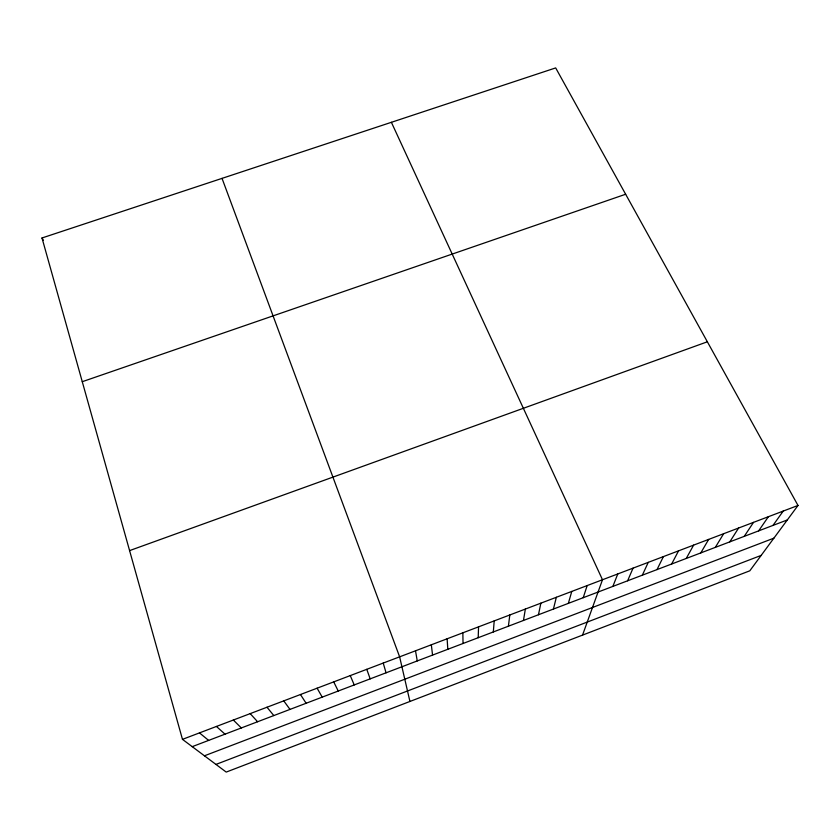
<?xml version="1.0" encoding="UTF-8"?>
<svg xmlns="http://www.w3.org/2000/svg" width="840" height="840" viewBox="0 0 840 840"><rect width="100%" height="100%" fill="white"/><g stroke="black" fill="none" stroke-linecap="round" stroke-linejoin="round"><path stroke-width="1.26" d="M478.202 637.707L478.548 626.85M493.322 631.953L494.204 620.907M508.41 626.199L509.806 614.975M523.457 620.466L525.357 609.063M538.461 614.754L540.876 603.162M553.424 609.053L556.343 597.282M568.344 603.372L571.778 591.423M583.223 597.702L587.16 585.585M582.54 635.114L602.49 579.747L391.387 122.304M612.864 586.415L617.788 573.941M627.617 580.787L633.045 568.145M642.337 575.179L648.249 562.37M657.006 569.594L663.411 556.605M671.643 564.018L678.542 550.861M686.249 558.453L693.62 545.129M700.802 552.909L708.655 539.417M715.323 547.375L723.65 533.715M729.792 541.863L738.601 528.034M744.24 536.361L753.512 522.365M758.635 530.87L768.39 516.716M773 525.399L783.216 511.077M798 505.459L749.805 570.812L226.212 772.086L182.469 739.357L42 237.972L555.681 67.914L798 505.459L182.469 739.357M215.964 764.421L761.177 555.398M204.456 755.8L773.881 538.167M192.224 746.655L787.322 519.95M129.591 550.61L707.353 341.796M82.267 381.696L625.643 194.25M199.479 732.889L208.646 740.408M216.436 726.453L225.005 734.171M233.341 720.027L241.322 727.954M250.194 713.622L257.597 721.749M266.994 707.238L273.819 715.575M283.752 700.865L290 709.412M300.457 694.523L306.127 703.269M42 237.972L43.334 240.198M317.111 688.191L322.203 697.137M333.711 681.88L338.237 691.026M350.259 675.591L354.228 684.936M222.033 178.374L399.63 656.838L409.931 701.463M366.765 669.323L370.178 678.867M383.219 663.075L386.064 672.808M415.506 650.8L417.26 660.923M431.33 644.795L432.558 655.095M447.122 638.788L447.815 649.288M462.861 632.814L463.029 643.493"/></g></svg>
